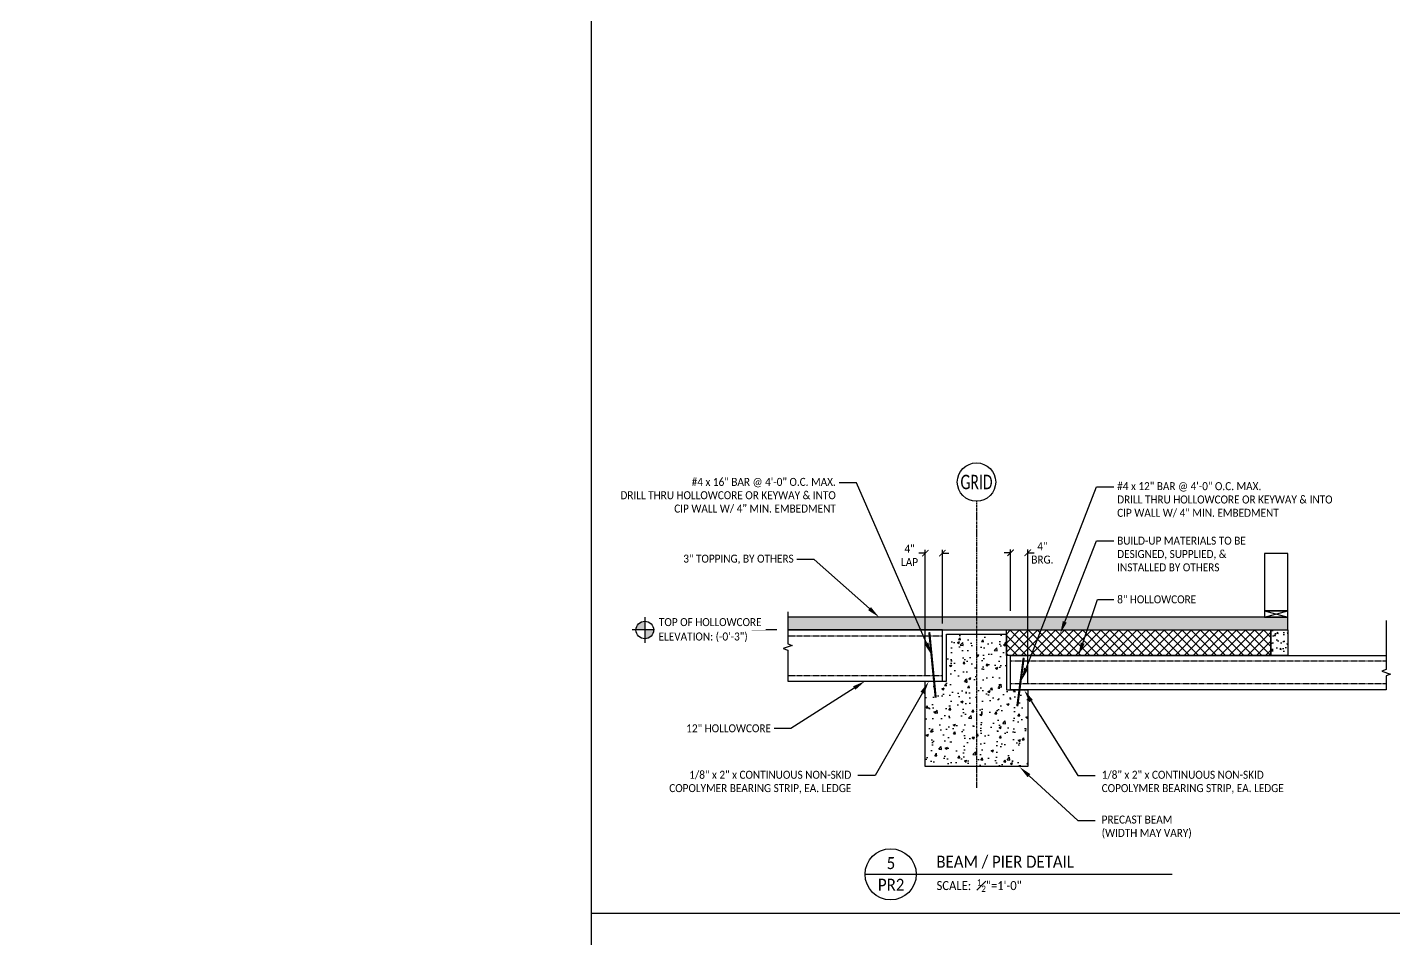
# Model space of a CAD drawing. Header units: inches. Extents: x -4800 to 29350, y 0 to 14051.
# Drawn here: x 1067.8 to 1388, y 510 to 723.7 of the extents above; entities that cross this region are included whole.
import ezdxf
from ezdxf import colors
from ezdxf.entities.mleader import LeaderData, LeaderLine
from ezdxf.enums import TextEntityAlignment as Align
from ezdxf.math import Vec2, Vec3

# ---------------------------------------------------------------- set-up
doc = ezdxf.new("R2010")
doc.units = ezdxf.units.IN
doc.header["$LTSCALE"] = 0.5
doc.header["$MEASUREMENT"] = 0
for name, pattern in [('CENTER2', [1.125, 0.75, -0.125, 0.125, -0.125]), ('HIDDEN', [0.375, 0.25, -0.125]), ('PHANTOM2', [1.25, 0.625, -0.125, 0.125, -0.125, 0.125, -0.125])]:
    doc.linetypes.add(name, pattern=pattern)
for name, color, linetype in [('Beams', 1, 'Continuous'), ('Concrete', 8, 'Continuous'), ('DET - DIMENSIONS', 3, 'Continuous'), ('DET - TAG TITLE', 3, 'Continuous'), ('Dim - All', 3, 'Continuous'), ('Grid', 9, 'CENTER2'), ('Hatch', 8, 'Continuous'), ('Plank -  8 inch', 70, 'Continuous'), ('Plank - 12 inch', 150, 'Continuous'), ('Rebar', 150, 'Continuous'), ('SHT - GRID BUBLE', 7, 'Continuous'), ('Text - Detail', 3, 'Continuous'), ('TITLE - TEXT', 3, 'Continuous')]:
    doc.layers.add(name, color=color, linetype=linetype)
doc.layers.add('SHT - NO PLOT LINE 4', color=190, linetype='Continuous', plot=False)
doc.layers.get('0').freeze()
doc.styles.add('CMC-NARROW', font='calibril.ttf', dxfattribs={"width": 0.9})
doc.dimstyles.new('CMC-NARROW', dxfattribs={"dimscale": 96, "dimtxt": 0.078125, "dimasz": 0.0625, "dimexe": 0.03125, "dimexo": 0.0625, "dimgap": 0.03125, "dimtad": 1, "dimdec": 4, "dimzin": 3, "dimdsep": 46, "dimlunit": 4, "dimtxsty": 'CMC-NARROW', "dimblk": 'ARCHTICK', "dimcen": 0, "dimclrd": 256, "dimclre": 256, "dimclrt": 256, "dimazin": 1, "dimtfac": 0.75, "dimtdec": 4, "dimtofl": 0, "dimtmove": 1, "dimatfit": 0, "dimfxl": 1, "dimtfillclr": 256, "dimfrac": 1, "dimtzin": 0, "dimlwd": -1, "dimlwe": -1, "dimarcsym": 0})

# ---------------------------------------------------------------- blocks, each defined once
blk = doc.blocks.new('_Integral')
at = {"color": 0, "linetype": 'ByBlock', "lineweight": -2}
for centre, start, end in [((0.445, -0.091), 102, 168), ((-0.445, 0.091), 282, 348)]:
    blk.add_arc(centre, 0.454, start, end, dxfattribs=at)
blk = doc.blocks.new('_ArchTick')
at = {"color": 0, "linetype": 'ByBlock', "const_width": 0.15}
blk.add_lwpolyline([(-0.5, -0.5), (0.5, 0.5)], dxfattribs=at)
blk = doc.blocks.new('*D499')
at = {"layer": 'Defpoints', "color": 0, "transparency": 16777216}
for p in [(1302.27, 600.49), (1298.27, 585.38), (1302.27, 568.26)]:
    blk.add_point(p, dxfattribs=at)
at = {"layer": 'DET - DIMENSIONS', "transparency": 16777216}
for p, q in [((1298.27, 600.49), (1296.77, 600.49)), ((1298.27, 586.88), (1298.27, 601.24)), ((1302.27, 569.76), (1302.27, 601.24)), ((1302.27, 600.49), (1303.77, 600.49))]:
    blk.add_line(p, q, dxfattribs=at)
at = {"layer": 'DET - DIMENSIONS', "transparency": 16777216, "xscale": 1.5, "yscale": 1.5, "zscale": 1.5}
blk.add_blockref('_ArchTick', (1298.27, 600.49), dxfattribs=at)
at = {"layer": 'DET - DIMENSIONS', "transparency": 16777216, "xscale": 1.5, "yscale": 1.5, "zscale": 1.5, "rotation": 180}
blk.add_blockref('_ArchTick', (1302.27, 600.49), dxfattribs=at)
at = {"layer": 'DET - DIMENSIONS', "transparency": 16777216, "insert": (1305.71, 600.43), "char_height": 1.875, "attachment_point": 5, "style": 'CMC-NARROW'}
blk.add_mtext('4"\\PBRG.', dxfattribs=at)
blk = doc.blocks.new('*D500')
at = {"layer": 'Defpoints', "color": 0, "transparency": 16777216}
for p in [(1278.27, 600.38), (1282.27, 582.38), (1278.27, 570.26)]:
    blk.add_point(p, dxfattribs=at)
at = {"layer": 'DET - DIMENSIONS', "transparency": 16777216}
for p, q in [((1278.27, 600.38), (1276.77, 600.38)), ((1278.27, 571.76), (1278.27, 601.13)), ((1282.27, 583.88), (1282.27, 601.13)), ((1282.27, 600.38), (1283.77, 600.38))]:
    blk.add_line(p, q, dxfattribs=at)
at = {"layer": 'DET - DIMENSIONS', "transparency": 16777216, "xscale": 1.5, "yscale": 1.5, "zscale": 1.5}
blk.add_blockref('_ArchTick', (1278.27, 600.38), dxfattribs=at)
at = {"layer": 'DET - DIMENSIONS', "transparency": 16777216, "xscale": 1.5, "yscale": 1.5, "zscale": 1.5, "rotation": 180}
blk.add_blockref('_ArchTick', (1282.27, 600.38), dxfattribs=at)
at = {"layer": 'DET - DIMENSIONS', "transparency": 16777216, "insert": (1274.58, 599.87), "char_height": 1.875, "attachment_point": 5, "style": 'CMC-NARROW'}
blk.add_mtext('4"\\PLAP', dxfattribs=at)

msp = doc.modelspace()

# ---------------------------------------------------------------- linework, layer by layer
at = {"layer": 'SHT - NO PLOT LINE 4'}
msp.add_line((1200, 516), (2018.75, 516), dxfattribs=at)
msp.add_lwpolyline([(1200, 294), (2018.75, 294), (2018.75, 960), (1200, 960)], close=True, dxfattribs=at)

# ---------------------------------------------------------------- next in the draw order: leaders
at = {"layer": 'TITLE - TEXT'}
ml = msp.add_multileader_mtext('Standard', dxfattribs=at)
ml.set_content('\\A1;- TOP OF GARAGE FLOOR SLAB ELEVATION = {\\C6;(-12\'-8")}  (AT HIGH POINTS)', color=256, style='CMC-NARROW')
ml.set_leader_properties(linetype='ByLayer')
ml.set_arrow_properties(name='INTEGRAL')
ml.build(insert=Vec2(0, 0))
ml.multileader.update_dxf_attribs({"dogleg_length": 0.36, "arrow_head_size": 18, "scale": 48})
ctx = ml.context
ctx.base_point, ctx.scale, ctx.char_height, ctx.arrow_head_size, ctx.landing_gap_size, ctx.plane_origin = Vec3(3494.20543, 6145.12868), 48, 11.25, 18, 144, Vec3(3457.67065, 6197.67004)
notes = []
notes.append((ctx, [(0, (0, 0, 0), (0, 0), (1, 0), 1, [])]))
ctx.mtext.insert, ctx.mtext.flow_direction = Vec3(3638.20543, 6152.22916), 5
ctx.mtext.has_bg_fill, ctx.mtext.bg_color, ctx.mtext.bg_scale_factor, ctx.mtext.bg_transparency, ctx.mtext.use_window_bg_color = 1, -1027028792, 1.5, 0, 1
for ctx, leaders in notes:
    for number, flags, end, landing, length, lines in leaders:
        leader = LeaderData()
        leader.index, (leader.has_last_leader_line, leader.has_dogleg_vector, leader.attachment_direction) = number, flags
        leader.last_leader_point, leader.dogleg_vector, leader.dogleg_length = Vec3(end), Vec3(landing), length
        for number, points, colour, breaks in lines:
            line = LeaderLine()
            line.index, line.vertices, line.color, line.breaks = number, Vec3.list(points), colors.encode_raw_color(colour), breaks
            leader.lines.append(line)
        ctx.leaders.append(leader)

# ---------------------------------------------------------------- next in the draw order: leaders
ml = msp.add_multileader_mtext('Standard', dxfattribs=at)
ml.set_content('\\A1;- TOP OF INTERIOR COLUMN FOOTING ELEVATION = {\\C6;NA} (U.N.O.)', color=256, style='CMC-NARROW')
ml.set_leader_properties(linetype='ByLayer')
ml.set_arrow_properties(name='INTEGRAL')
ml.build(insert=Vec2(0, 0))
ml.multileader.update_dxf_attribs({"dogleg_length": 0.36, "arrow_head_size": 18, "scale": 48})
ctx = ml.context
ctx.base_point, ctx.scale, ctx.char_height, ctx.arrow_head_size, ctx.landing_gap_size, ctx.plane_origin = Vec3(3494.20543, 6170.67558), 48, 11.25, 18, 144, Vec3(3457.67065, 6223.21694)
notes = []
notes.append((ctx, [(0, (0, 0, 0), (0, 0), (1, 0), 1, [])]))
ctx.mtext.insert, ctx.mtext.flow_direction = Vec3(3638.20543, 6177.77606), 5
ctx.mtext.has_bg_fill, ctx.mtext.bg_color, ctx.mtext.bg_scale_factor, ctx.mtext.bg_transparency, ctx.mtext.use_window_bg_color = 1, -1027028792, 1.5, 0, 1
for ctx, leaders in notes:
    for number, flags, end, landing, length, lines in leaders:
        leader = LeaderData()
        leader.index, (leader.has_last_leader_line, leader.has_dogleg_vector, leader.attachment_direction) = number, flags
        leader.last_leader_point, leader.dogleg_vector, leader.dogleg_length = Vec3(end), Vec3(landing), length
        for number, points, colour, breaks in lines:
            line = LeaderLine()
            line.index, line.vertices, line.color, line.breaks = number, Vec3.list(points), colors.encode_raw_color(colour), breaks
            leader.lines.append(line)
        ctx.leaders.append(leader)

# ---------------------------------------------------------------- next in the draw order: leaders
ml = msp.add_multileader_mtext('Standard', dxfattribs=at)
ml.set_content('\\A1;- TOP OF PRECAST PLANK ELEV. "LEVEL-1" = {\\C6;(-0\'-3") }(U.N.O.)', color=256, style='CMC-NARROW')
ml.set_leader_properties(linetype='ByLayer')
ml.set_arrow_properties(name='INTEGRAL')
ml.build(insert=Vec2(0, 0))
ml.multileader.update_dxf_attribs({"dogleg_length": 0.36, "arrow_head_size": 18, "scale": 48})
ctx = ml.context
ctx.base_point, ctx.scale, ctx.char_height, ctx.arrow_head_size, ctx.landing_gap_size, ctx.plane_origin = Vec3(3494.20543, 6119.32985), 48, 11.25, 18, 144, Vec3(3457.67065, 6173.9429)
notes = []
notes.append((ctx, [(0, (0, 0, 0), (0, 0), (1, 0), 1, [])]))
ctx.mtext.insert, ctx.mtext.flow_direction = Vec3(3638.20543, 6126.43033), 5
ctx.mtext.has_bg_fill, ctx.mtext.bg_color, ctx.mtext.bg_scale_factor, ctx.mtext.bg_transparency, ctx.mtext.use_window_bg_color = 1, -1027028792, 1.5, 0, 1
for ctx, leaders in notes:
    for number, flags, end, landing, length, lines in leaders:
        leader = LeaderData()
        leader.index, (leader.has_last_leader_line, leader.has_dogleg_vector, leader.attachment_direction) = number, flags
        leader.last_leader_point, leader.dogleg_vector, leader.dogleg_length = Vec3(end), Vec3(landing), length
        for number, points, colour, breaks in lines:
            line = LeaderLine()
            line.index, line.vertices, line.color, line.breaks = number, Vec3.list(points), colors.encode_raw_color(colour), breaks
            leader.lines.append(line)
        ctx.leaders.append(leader)

# ---------------------------------------------------------------- next in the draw order: leaders
ml = msp.add_multileader_mtext('Standard', dxfattribs=at)
ml.set_content('\\A1;- TOP OF FIN. FLOOR ELEV. "LEVEL-1" = {\\C6;0\'-0"} ({\\C6;3" TOPPING})', color=256, style='CMC-NARROW')
ml.set_leader_properties(linetype='ByLayer')
ml.set_arrow_properties(name='INTEGRAL')
ml.build(insert=Vec2(0, 0))
ml.multileader.update_dxf_attribs({"dogleg_length": 0.36, "arrow_head_size": 18, "scale": 48})
ctx = ml.context
ctx.base_point, ctx.scale, ctx.char_height, ctx.arrow_head_size, ctx.landing_gap_size, ctx.plane_origin = Vec3(3494.20543, 6092.66734), 48, 11.25, 18, 144, Vec3(3457.67065, 6150.14846)
notes = []
notes.append((ctx, [(0, (0, 0, 0), (0, 0), (1, 0), 1, [])]))
ctx.mtext.insert, ctx.mtext.flow_direction = Vec3(3638.20543, 6099.76782), 5
ctx.mtext.has_bg_fill, ctx.mtext.bg_color, ctx.mtext.bg_scale_factor, ctx.mtext.bg_transparency, ctx.mtext.use_window_bg_color = 1, -1027028792, 1.5, 0, 1
for ctx, leaders in notes:
    for number, flags, end, landing, length, lines in leaders:
        leader = LeaderData()
        leader.index, (leader.has_last_leader_line, leader.has_dogleg_vector, leader.attachment_direction) = number, flags
        leader.last_leader_point, leader.dogleg_vector, leader.dogleg_length = Vec3(end), Vec3(landing), length
        for number, points, colour, breaks in lines:
            line = LeaderLine()
            line.index, line.vertices, line.color, line.breaks = number, Vec3.list(points), colors.encode_raw_color(colour), breaks
            leader.lines.append(line)
        ctx.leaders.append(leader)

# ---------------------------------------------------------------- next in the draw order: leaders
ml = msp.add_multileader_mtext('Standard', dxfattribs=at)
ml.set_content('\\A1;- TOP OF PRECAST PLANK ELEV. "COURTYARD" = {\\C6;(-0\'-9") SEE PLAN FOR LOC.}', color=256, style='CMC-NARROW')
ml.set_leader_properties(linetype='ByLayer')
ml.set_arrow_properties(name='INTEGRAL')
ml.build(insert=Vec2(0, 0))
ml.multileader.update_dxf_attribs({"dogleg_length": 0.36, "arrow_head_size": 18, "scale": 48})
ctx = ml.context
ctx.base_point, ctx.scale, ctx.char_height, ctx.arrow_head_size, ctx.landing_gap_size, ctx.plane_origin = Vec3(3494.20543, 6065.71771), 48, 11.25, 18, 144, Vec3(3457.67065, 6120.33076)
notes = []
notes.append((ctx, [(0, (0, 0, 0), (0, 0), (1, 0), 1, [])]))
ctx.mtext.insert, ctx.mtext.flow_direction = Vec3(3638.20543, 6072.81819), 5
ctx.mtext.has_bg_fill, ctx.mtext.bg_color, ctx.mtext.bg_scale_factor, ctx.mtext.bg_transparency, ctx.mtext.use_window_bg_color = 1, -1027028792, 1.5, 0, 1
for ctx, leaders in notes:
    for number, flags, end, landing, length, lines in leaders:
        leader = LeaderData()
        leader.index, (leader.has_last_leader_line, leader.has_dogleg_vector, leader.attachment_direction) = number, flags
        leader.last_leader_point, leader.dogleg_vector, leader.dogleg_length = Vec3(end), Vec3(landing), length
        for number, points, colour, breaks in lines:
            line = LeaderLine()
            line.index, line.vertices, line.color, line.breaks = number, Vec3.list(points), colors.encode_raw_color(colour), breaks
            leader.lines.append(line)
        ctx.leaders.append(leader)

# ---------------------------------------------------------------- next in the draw order: hatches: boundary and pattern name
at = {"layer": 'Concrete'}
h = msp.add_hatch(dxfattribs=at)
h.set_pattern_fill('AR-CONC', color=256, scale=0.5)
h.set_pattern_definition([(50, (-4492.278, 1541.4313), (3.5863009, -0.3137607), [0.375, -4.125]), (355, (-4492.278, 1541.4313), (-0.6937567, 3.7609607), [0.3, -3.3]), (100.451444, (-4491.979, 1541.405), (2.8925442, 3.4472), [0.318701, -3.5057106]), (46.1842, (-4492.278, 1542.4313), (5.3362067, -0.8275964), [0.5625, -6.1875]), (96.63564, (-4491.833, 1542.3623), (4.6733097, 4.870593), [0.4780517, -5.258569]), (351.18416, (-4492.278, 1542.4313), (4.6733097, 4.870593), [0.45, -4.95]), (21, (-4491.778, 1542.1813), (2.9845353, -2.0130945), [0.375, -4.125]), (326, (-4491.778, 1542.1813), (1.2165767, 3.6257502), [0.3, -3.3]), (71.451445, (-4491.5292, 1542.0136), (4.2011119, 1.6126558), [0.318701, -3.5057106]), (37.5, (-4492.2779, 1541.4313), (0.06079928, 1.66446927), [0, -3.26, 0, -3.35, 0, -3.3125]), (7.5, (-4492.2779, 1541.4313), (1.3153477, 1.97205856), [0, -1.91, 0, -3.185, 0, -1.2625]), (327.5, (-4493.3929, 1541.4313), (2.66911218, -0.11277436), [0, -1.25, 0, -3.9, 0, -5.175]), (317.5, (-4493.893, 1541.4313), (2.91593085, 0.5005249), [0, -1.625, 0, -2.59, 0, -3.675])])
h.paths.add_polyline_path([(1246.02752, 585.38217), (1246.02752, 582.38217), (1363.27282, 582.38217), (1363.27282, 585.38217)])
h = msp.add_hatch(dxfattribs=at)
h.set_pattern_fill('ANSI37', color=256, scale=12)
h.set_pattern_definition([(45, (264.0382, 118.8073), (-1.0606602, 1.0606602), []), (135, (264.0382, 118.8073), (-1.0606602, -1.0606602), [])])
h.paths.add_polyline_path([(1297.27282, 582.38217), (1359.27282, 582.38217), (1359.27282, 576.38217), (1297.27282, 576.38217)])
h = msp.add_hatch(dxfattribs=at)
h.set_pattern_fill('AR-CONC', color=256, scale=0.5)
h.set_pattern_definition([(50, (264.0382, 118.8073), (3.586301, -0.313761), [0.375, -4.125]), (355, (264.0382, 118.8073), (-0.693757, 3.760961), [0.3, -3.3]), (100.45144, (264.337, 118.781), (2.892544, 3.4472), [0.318701, -3.505711]), (46.1842, (264.038, 119.8073), (5.336207, -0.827596), [0.5625, -6.1875]), (96.63564, (264.483, 119.7383), (4.67331, 4.870593), [0.478052, -5.25857]), (351.18416, (264.038, 119.8073), (4.67331, 4.870593), [0.45, -4.95]), (21, (264.5382, 119.5573), (2.984535, -2.0130945), [0.375, -4.125]), (326, (264.5382, 119.5573), (1.216577, 3.62575), [0.3, -3.3]), (71.45144, (264.787, 119.3895), (4.201112, 1.612656), [0.318701, -3.505711]), (37.5, (264.0382, 118.8073), (0.0607993, 1.6644693), [0, -3.26, 0, -3.35, 0, -3.3125]), (7.5, (264.0382, 118.8073), (1.3153477, 1.9720586), [0, -1.91, 0, -3.185, 0, -1.2625]), (327.5, (262.9232, 118.8073), (2.6691122, -0.1127744), [0, -1.25, 0, -3.9, 0, -5.175]), (317.5, (262.4232, 118.8073), (2.915931, 0.500525), [0, -1.625, 0, -2.59, 0, -3.675])])
h.paths.add_polyline_path([(1363.27282, 576.38217), (1359.27282, 576.38217), (1359.27282, 582.38217), (1363.27282, 582.38217)])
at = {"layer": 'Hatch'}
h = msp.add_hatch(color=256, dxfattribs=at)
h.dxf.hatch_style = 1
h.paths.add_polyline_path([(1212.5297, 584.44566, 0.414213562), (1210.46621, 582.38217), (1212.5297, 582.38217)])
h.paths.add_polyline_path([(1214.5932, 582.38217), (1212.5297, 582.38217), (1212.5297, 580.31867, 0.414213562)])
h = msp.add_hatch(dxfattribs=at)
h.set_pattern_fill('AR-CONC', color=256, scale=0.75)
h.set_pattern_definition([(50, (-991.652, 1106.8913), (5.379451, -0.470641), [0.5625, -6.1875]), (355, (-991.652, 1106.8913), (-1.040635, 5.641441), [0.45, -4.95]), (100.45144, (-991.204, 1106.852), (4.338816, 5.1708), [0.478051, -5.258566]), (46.1842, (-991.652, 1108.3913), (8.00431, -1.241395), [0.84375, -9.28125]), (96.63564, (-990.985, 1108.288), (7.009965, 7.30589), [0.717078, -7.887853]), (351.18416, (-991.652, 1108.391), (7.009965, 7.30589), [0.675, -7.425]), (21, (-990.902, 1108.0163), (4.476803, -3.019642), [0.5625, -6.1875]), (326, (-990.902, 1108.0163), (1.824865, 5.438625), [0.45, -4.95]), (71.45144, (-990.529, 1107.7647), (6.301668, 2.418984), [0.478051, -5.258566]), (37.5, (-991.6522, 1106.8913), (0.0911989, 2.4967039), [0, -4.89, 0, -5.025, 0, -4.96875]), (7.5, (-991.6522, 1106.8913), (1.9730215, 2.9580878), [0, -2.865, 0, -4.7775, 0, -1.89375]), (327.5, (-993.3247, 1106.8913), (4.0036683, -0.1691615), [0, -1.875, 0, -5.85, 0, -7.7625]), (317.5, (-994.0747, 1106.8913), (4.3738963, 0.7507874), [0, -2.4375, 0, -3.885, 0, -5.5125])])
h.paths.add_polyline_path([(1283.27282, 581.38217), (1297.27282, 581.38217), (1297.27282, 568.38217), (1302.27282, 568.38217), (1302.27282, 550.38217), (1278.27282, 550.38217), (1278.27282, 570.38217), (1283.27282, 570.38217)])

# ---------------------------------------------------------------- next in the draw order: linework, layer by layer
at = {"layer": 'Beams'}
msp.add_lwpolyline([(1283.27282, 581.38217), (1297.27282, 581.38217), (1297.27282, 568.38217), (1302.27282, 568.38217), (1302.27282, 550.38217), (1278.27282, 550.38217), (1278.27282, 570.38217), (1283.27282, 570.38217), (1283.27282, 581.38217)], dxfattribs=at)
at = {"layer": 'Concrete'}
for p, q in [((1357.77282, 585.38217), (1363.27282, 586.88217)), ((1357.77282, 586.88217), (1363.27282, 585.38217))]:
    msp.add_line(p, q, dxfattribs=at)
for points in [[(1357.77282, 586.88217), (1363.27282, 586.88217), (1363.27282, 600.32494), (1357.77282, 600.32494)], [(1357.77282, 585.38217), (1363.27282, 585.38217), (1363.27282, 586.88217), (1357.77282, 586.88217)], [(1246.02752, 582.38217), (1363.27282, 582.38217), (1363.27282, 585.38217), (1246.02752, 585.38217)], [(1297.27282, 582.38217), (1359.27282, 582.38217), (1359.27282, 576.38217), (1297.27282, 576.38217)], [(1363.27282, 576.38217), (1359.27282, 576.38217), (1359.27282, 582.38217), (1363.27282, 582.38217)]]:
    msp.add_lwpolyline(points, close=True, dxfattribs=at)
at = {"layer": 'DET - TAG TITLE'}
for p, q in [((1264.14599, 525.10685), (1276.14599, 525.10685)), ((1276.14599, 525.10685), (1336.14599, 525.10685))]:
    msp.add_line(p, q, dxfattribs=at)
msp.add_circle((1270.14599, 525.10685), 6, dxfattribs=at)
at = {"layer": 'Dim - All'}
for p, q in [((1212.5297, 585.41783), (1212.5297, 579.3465)), ((1243.51159, 582.38217), (1209.59316, 582.38217))]:
    msp.add_line(p, q, dxfattribs=at)
msp.add_circle((1212.5297, 582.38217), 2.0635, dxfattribs=at)
at = {"layer": 'Grid', "linetype": 'PHANTOM2'}
msp.add_line((1290.27282, 612.5471), (1290.27282, 545.32077), dxfattribs=at)
at = {"layer": 'Plank -  8 inch', "linetype": 'HIDDEN'}
for p, q in [((1386.27282, 575.03842), (1298.27282, 575.03842)), ((1386.27282, 569.72592), (1298.27282, 569.72592))]:
    msp.add_line(p, q, dxfattribs=at)
at = {"layer": 'Plank -  8 inch'}
msp.add_lwpolyline([(1386.27282, 568.38217), (1298.27282, 568.38217), (1298.27282, 576.38217), (1386.27282, 576.38217)], dxfattribs=at)
at = {"layer": 'Plank - 12 inch', "linetype": 'HIDDEN'}
for p, q in [((1246.02752, 581.03842), (1282.27282, 581.03842)), ((1246.02752, 571.72592), (1282.27282, 571.72592))]:
    msp.add_line(p, q, dxfattribs=at)
at = {"layer": 'Plank - 12 inch', "color": 3, "linetype": 'Continuous'}
for points in [[(1246.02752, 586.63217), (1246.02752, 579.13217), (1247.05782, 578.75717), (1244.99722, 578.00717), (1246.02752, 577.63217), (1246.02752, 570.38217)], [(1386.27282, 584.63217), (1386.27282, 573.13217), (1385.24252, 572.75717), (1387.30313, 572.00717), (1386.27282, 571.63217), (1386.27282, 568.38217)]]:
    msp.add_lwpolyline(points, dxfattribs=at)
at = {"layer": 'Plank - 12 inch'}
msp.add_lwpolyline([(1246.02752, 570.38217), (1282.27282, 570.38217), (1282.27282, 582.38217), (1246.02752, 582.38217)], dxfattribs=at)
at = {"layer": 'Rebar', "const_width": 0.5}
for points in [[(1279.20616, 581.8682), (1280.71197, 566.50152)], [(1301.33949, 575.8682), (1299.83368, 564.50152)]]:
    msp.add_lwpolyline(points, dxfattribs=at)
at = {"layer": 'SHT - GRID BUBLE'}
msp.add_circle((1290.27282, 617.0471), 4.5, dxfattribs=at)

# ---------------------------------------------------------------- next in the draw order: texts
at = {"layer": 'DET - TAG TITLE', "style": 'CMC-NARROW', "width": 0.9}
for s, p in [('5', (1270.21534, 526.32219)), ('PR2', (1270.2661, 521.25082))]:
    msp.add_text(s, height=2.8125, dxfattribs=at).set_placement(p, align=Align.CENTER)
msp.add_text('BEAM / PIER DETAIL ', height=2.8125, dxfattribs=at).set_placement((1280.87052, 526.64613))
at = {"layer": 'DET - TAG TITLE', "insert": (1280.90087, 523.93888), "char_height": 2.109375, "attachment_point": 1, "style": 'CMC-NARROW'}
msp.add_mtext('\\A1;SCALE:  {\\H0.7x;\\S1#2;}"=1\'-0"', dxfattribs=at)
at = {"layer": 'SHT - GRID BUBLE', "insert": (1290.27282, 617.0471), "char_height": 3.375, "attachment_point": 5, "style": 'CMC-NARROW'}
msp.add_mtext('\\pxsm0.75;{\\W0.7;GRID}', dxfattribs=at)

# ---------------------------------------------------------------- next in the draw order: dimensions: what is measured, and where the dimension line sits
at = {"layer": 'DET - DIMENSIONS'}
dim = msp.add_linear_dim(base=(1278.27282, 600.37712), p1=(1282.27282, 582.38217), p2=(1278.27282, 570.25717), angle=180, text='<>\\PLAP', dimstyle='CMC-NARROW', override={"dimscale": 24}, dxfattribs=at)
dim.commit()
dim.dimension.update_dxf_attribs({"geometry": '*D500', "text_midpoint": (1274.58109, 596.61252), "dimtype": 160})
dim = msp.add_linear_dim(base=(1302.27282, 600.48505), p1=(1298.27282, 585.38217), p2=(1302.27282, 568.25717), text='<>\\PBRG.', dimstyle='CMC-NARROW', override={"dimscale": 24}, dxfattribs=at)
dim.commit()
dim.dimension.update_dxf_attribs({"geometry": '*D499', "text_midpoint": (1305.71125, 597.158), "dimtype": 160})

# ---------------------------------------------------------------- next in the draw order: leaders
at = {"layer": 'Text - Detail'}
ml = msp.add_multileader_mtext('Standard', dxfattribs=at)
ml.set_content('\\A1;#4 x 16" BAR @ 4\'-0" O.C. MAX.\\PDRILL THRU HOLLOWCORE OR KEYWAY & INTO\\PCIP WALL W/ 4" MIN. EMBEDMENT', color=256, style='CMC-NARROW')
ml.set_leader_properties()
ml.build(insert=Vec2(0, 0))
ml.multileader.update_dxf_attribs({"dogleg_length": 0.25, "arrow_head_size": 3, "scale": 24})
ctx = ml.context
ctx.base_point, ctx.scale, ctx.char_height, ctx.arrow_head_size, ctx.landing_gap_size, ctx.plane_origin = Vec3(1206.53905, 616.8996), 24, 1.875, 3, 0.75, Vec3(1234.56754, 531.37556)
ctx.text_align_type = 2
notes = []
notes.append((ctx, [(0, (1, 1, 0), (1262.11721, 616.8996), (-1, 0), 4.06844, [(0, [(1279.72879, 576.53473)], 0, [])])]))
ctx.mtext.insert, ctx.mtext.alignment, ctx.mtext.flow_direction = Vec3(1257.29877, 618.03109), 3, 5
ml = msp.add_multileader_mtext('Standard', dxfattribs=at)
ml.set_content('\\A1;#4 x 12" BAR @ 4\'-0" O.C. MAX.\\PDRILL THRU HOLLOWCORE OR KEYWAY & INTO\\PCIP WALL W/ 4" MIN. EMBEDMENT', color=256, style='CMC-NARROW')
ml.set_leader_properties()
ml.build(insert=Vec2(0, 0))
ml.multileader.update_dxf_attribs({"dogleg_length": 0.25, "arrow_head_size": 3, "scale": 24})
ctx = ml.context
ctx.base_point, ctx.scale, ctx.char_height, ctx.arrow_head_size, ctx.landing_gap_size, ctx.plane_origin = Vec3(1322.49688, 615.8996), 24, 1.875, 3, 0.75, Vec3(1345.97811, 530.37556)
notes.append((ctx, [(0, (1, 1, 0), (1318.42844, 615.8996), (1, 0), 4.06844, [(0, [(1300.81685, 570.53473)], 0, [])])]))
ctx.mtext.insert, ctx.mtext.flow_direction = Vec3(1323.24688, 617.03109), 5
ml = msp.add_multileader_mtext('Standard', dxfattribs=at)
ml.set_content('\\A1;BUILD-UP MATERIALS TO BE\\PDESIGNED, SUPPLIED, &\\PINSTALLED BY OTHERS', color=256, style='CMC-NARROW')
ml.set_leader_properties()
ml.build(insert=Vec2(0, 0))
ml.multileader.update_dxf_attribs({"dogleg_length": 0.25, "arrow_head_size": 3, "scale": 24})
ctx = ml.context
ctx.base_point, ctx.scale, ctx.char_height, ctx.arrow_head_size, ctx.landing_gap_size, ctx.plane_origin = Vec3(1322.49688, 603.30111), 24, 1.875, 3, 0.75, Vec3(1334.64809, 595.43341)
notes.append((ctx, [(0, (1, 1, 0), (1318.42844, 603.30111), (1, 0), 4.06844, [(0, [(1309.8748, 581.49025)], 0, [])])]))
ctx.mtext.insert, ctx.mtext.flow_direction = Vec3(1323.24688, 604.25087), 5
ml = msp.add_multileader_mtext('Standard', dxfattribs=at)
ml.set_content('8" HOLLOWCORE', color=256, style='CMC-NARROW')
ml.set_leader_properties()
ml.build(insert=Vec2(0, 0))
ml.multileader.update_dxf_attribs({"dogleg_length": 0.25, "arrow_head_size": 3, "scale": 24})
ctx = ml.context
ctx.base_point, ctx.scale, ctx.char_height, ctx.arrow_head_size, ctx.landing_gap_size, ctx.plane_origin = Vec3(1322.49688, 589.54493), 24, 1.875, 3, 0.75, Vec3(1331.28353, 586.71032)
notes.append((ctx, [(0, (1, 1, 0), (1318.62077, 589.54493), (1, 0), 3.87611, [(0, [(1314.19621, 576.45967)], 0, [])])]))
ctx.mtext.insert, ctx.mtext.flow_direction = Vec3(1323.24688, 590.49469), 5
ml = msp.add_multileader_mtext('Standard', dxfattribs=at)
ml.set_content('1/8" x 2" x CONTINUOUS NON-SKID \\PCOPOLYMER BEARING STRIP, EA. LEDGE', color=256, style='CMC-NARROW')
ml.set_leader_properties()
ml.build(insert=Vec2(0, 0))
ml.multileader.update_dxf_attribs({"dogleg_length": 0.25, "arrow_head_size": 3, "scale": 24})
ctx = ml.context
ctx.base_point, ctx.scale, ctx.char_height, ctx.arrow_head_size, ctx.landing_gap_size, ctx.plane_origin = Vec3(1217.10373, 548.22839), 24, 1.875, 3, 1.5, Vec3(1251.75971, 552.30522)
ctx.text_align_type = 2
notes.append((ctx, [(0, (1, 1, 0), (1266.49986, 548.22839), (-1, 0), 4.06844, [(0, [(1279.06903, 570.25717)], 0, [])])]))
ctx.mtext.insert, ctx.mtext.alignment, ctx.mtext.flow_direction = Vec3(1260.93142, 549.3743), 3, 5
ml = msp.add_multileader_mtext('Standard', dxfattribs=at)
ml.set_content('12" HOLLOWCORE', color=256, style='CMC-NARROW')
ml.set_leader_properties()
ml.build(insert=Vec2(0, 0))
ml.multileader.update_dxf_attribs({"dogleg_length": 0.25, "arrow_head_size": 3, "scale": 24})
ctx = ml.context
ctx.base_point, ctx.scale, ctx.char_height, ctx.arrow_head_size, ctx.landing_gap_size, ctx.plane_origin = Vec3(1221.87183, 559.31779), 24, 1.875, 3, 0.75, Vec3(1231.88127, 556.48317)
ctx.text_align_type = 2
notes.append((ctx, [(1, (1, 1, 0), (1246.72689, 559.31779), (-1, 0), 3.87611, [(0, [(1264.15017, 570.38217)], 0, [])])]))
ctx.mtext.insert, ctx.mtext.alignment, ctx.mtext.flow_direction = Vec3(1242.10078, 560.26755), 3, 5
ml = msp.add_multileader_mtext('Standard', dxfattribs=at)
ml.set_content('1/8" x 2" x CONTINUOUS NON-SKID \\PCOPOLYMER BEARING STRIP, EA. LEDGE', color=256, style='CMC-NARROW')
ml.set_leader_properties()
ml.build(insert=Vec2(0, 0))
ml.multileader.update_dxf_attribs({"dogleg_length": 0.25, "arrow_head_size": 3, "scale": 24})
ctx = ml.context
ctx.base_point, ctx.scale, ctx.char_height, ctx.arrow_head_size, ctx.landing_gap_size, ctx.plane_origin = Vec3(1318.11423, 548.22839), 24, 1.875, 3, 1.5, Vec3(1328.78594, 551.30522)
notes.append((ctx, [(0, (1, 1, 0), (1314.04578, 548.22839), (1, 0), 4.06844, [(0, [(1301.47662, 568.25717)], 0, [])])]))
ctx.mtext.insert, ctx.mtext.flow_direction = Vec3(1319.61423, 549.3743), 5
ml = msp.add_multileader_mtext('Standard', dxfattribs=at)
ml.set_content('\\A1;PRECAST BEAM\\P(WIDTH MAY VARY)', color=256, style='CMC-NARROW')
ml.set_leader_properties()
ml.build(insert=Vec2(0, 0))
ml.multileader.update_dxf_attribs({"dogleg_length": 0.25, "arrow_head_size": 3, "scale": 24})
ctx = ml.context
ctx.base_point, ctx.scale, ctx.char_height, ctx.arrow_head_size, ctx.landing_gap_size, ctx.plane_origin = Vec3(1318.11423, 537.69289), 24, 1.875, 3, 1.5, Vec3(1328.78594, 532.99087)
notes.append((ctx, [(0, (1, 1, 0), (1314.04578, 537.69289), (1, 0), 4.06844, [(0, [(1300.37432, 550.25717)], 0, [])])]))
ctx.mtext.insert, ctx.mtext.flow_direction = Vec3(1319.61423, 538.8763), 5
for ctx, leaders in notes:
    for number, flags, end, landing, length, lines in leaders:
        leader = LeaderData()
        leader.index, (leader.has_last_leader_line, leader.has_dogleg_vector, leader.attachment_direction) = number, flags
        leader.last_leader_point, leader.dogleg_vector, leader.dogleg_length = Vec3(end), Vec3(landing), length
        for number, points, colour, breaks in lines:
            line = LeaderLine()
            line.index, line.vertices, line.color, line.breaks = number, Vec3.list(points), colors.encode_raw_color(colour), breaks
            leader.lines.append(line)
        ctx.leaders.append(leader)

# ---------------------------------------------------------------- next in the draw order: texts
at = {"layer": 'Dim - All', "insert": (1215.84452, 584.21645), "char_height": 1.875, "attachment_point": 4, "style": 'CMC-NARROW', "bg_fill": 2}
msp.add_mtext('TOP OF HOLLOWCORE', dxfattribs=at)

# ---------------------------------------------------------------- next in the draw order: texts
at = {"layer": 'Dim - All', "insert": (1236.64165, 580.64652), "char_height": 1.875, "attachment_point": 6, "style": 'CMC-NARROW', "bg_fill": 2}
msp.add_mtext('\\A1;ELEVATION: {\\C4;(-0\'-3")}', dxfattribs=at)

# ---------------------------------------------------------------- next in the draw order: leaders
at = {"layer": 'Text - Detail'}
ml = msp.add_multileader_mtext('Standard', dxfattribs=at)
ml.set_content('\\A1;3" TOPPING, BY OTHERS', color=256, style='CMC-NARROW')
ml.set_leader_properties()
ml.build(insert=Vec2(0, 0))
ml.multileader.update_dxf_attribs({"dogleg_length": 0.25, "arrow_head_size": 3, "scale": 24})
ctx = ml.context
ctx.base_point, ctx.scale, ctx.char_height, ctx.arrow_head_size, ctx.landing_gap_size, ctx.plane_origin = Vec3(1221.12502, 598.89484), 24, 1.875, 3, 0.75, Vec3(1340.04142, 595.12308)
ctx.text_align_type = 2
notes = []
notes.append((ctx, [(1, (1, 1, 0), (1252.2474, 598.89484), (-1, 0), 4.06844, [(0, [(1267.43827, 585.38217)], 0, [])])]))
ctx.mtext.insert, ctx.mtext.alignment, ctx.mtext.flow_direction = Vec3(1247.42896, 600.04075), 3, 5
for ctx, leaders in notes:
    for number, flags, end, landing, length, lines in leaders:
        leader = LeaderData()
        leader.index, (leader.has_last_leader_line, leader.has_dogleg_vector, leader.attachment_direction) = number, flags
        leader.last_leader_point, leader.dogleg_vector, leader.dogleg_length = Vec3(end), Vec3(landing), length
        for number, points, colour, breaks in lines:
            line = LeaderLine()
            line.index, line.vertices, line.color, line.breaks = number, Vec3.list(points), colors.encode_raw_color(colour), breaks
            leader.lines.append(line)
        ctx.leaders.append(leader)

doc.saveas('drawing.dxf')
